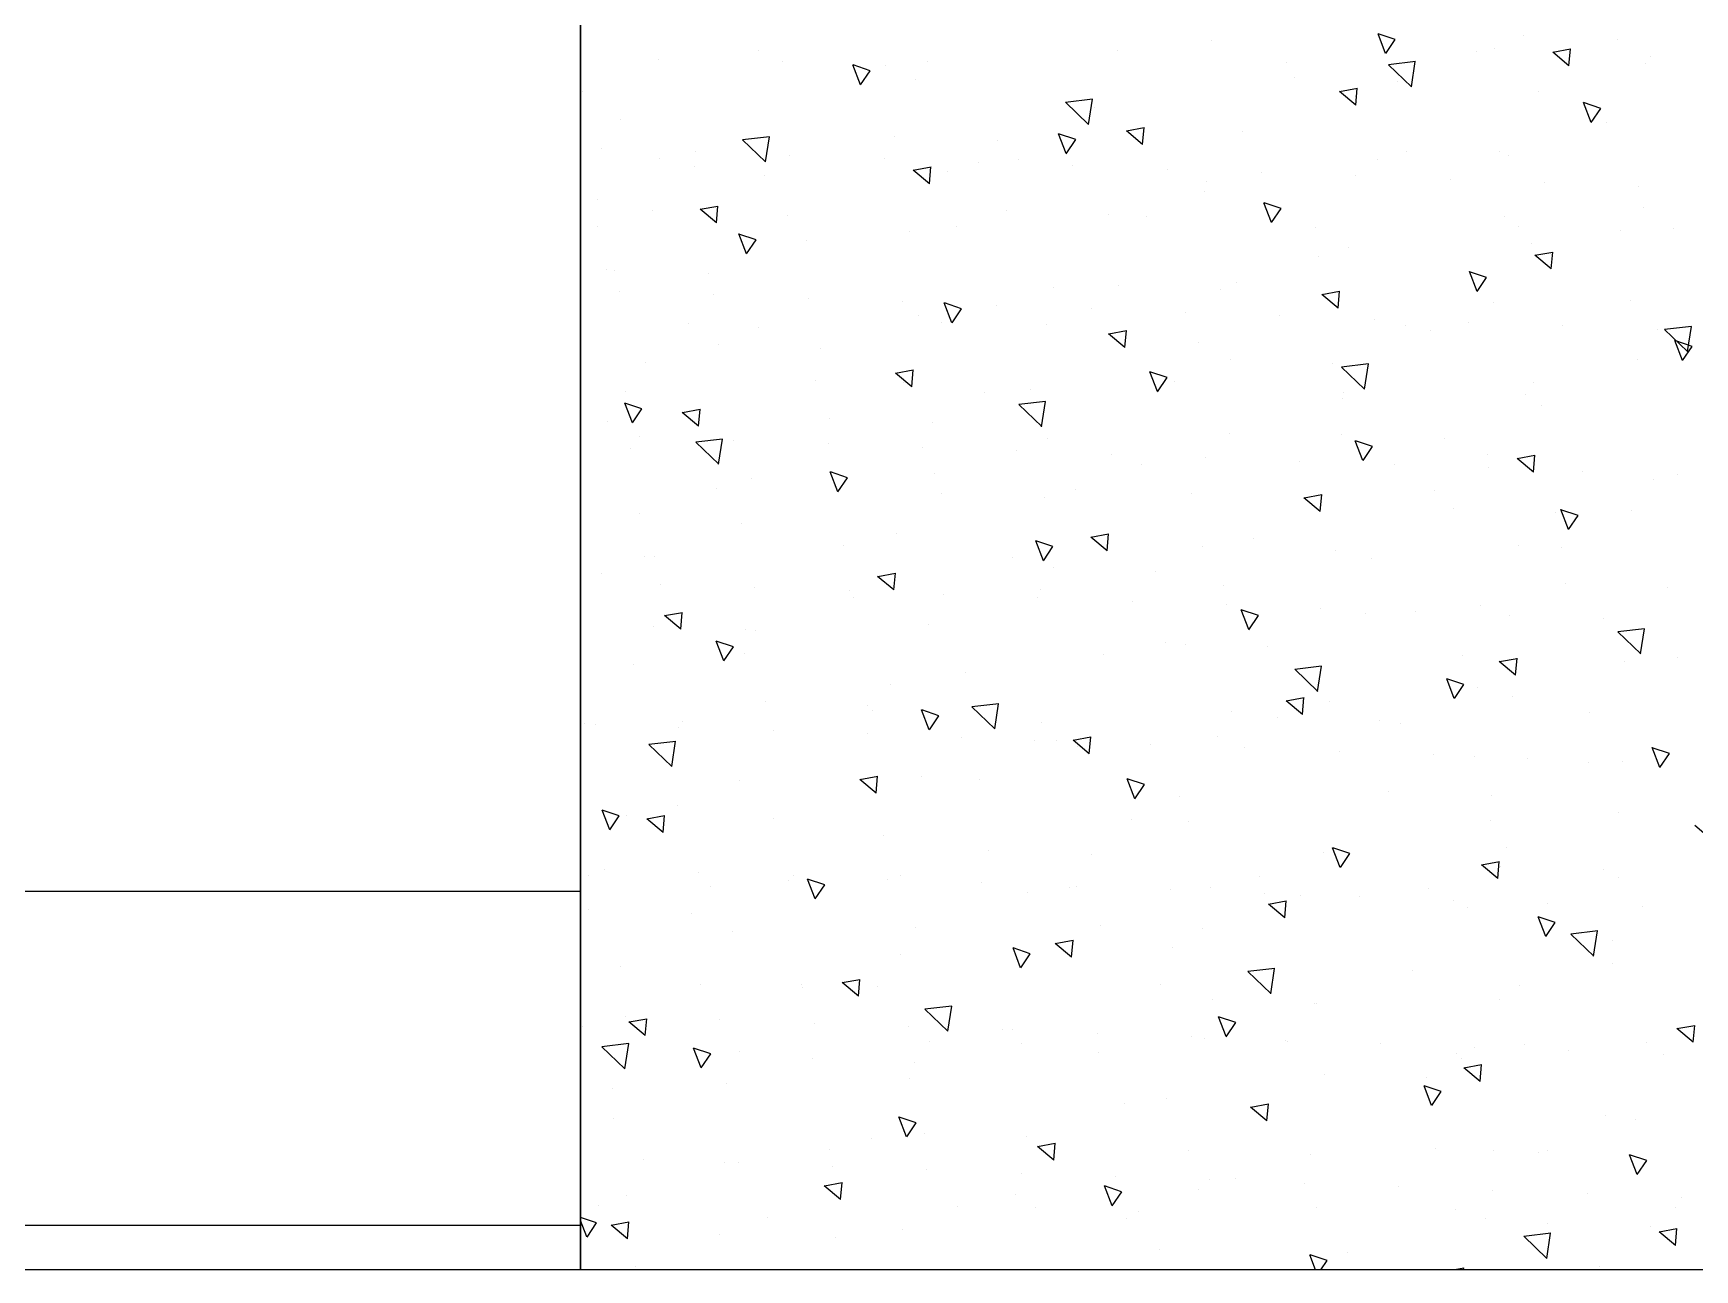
# Model space of a CAD drawing. Header units: metres. Extents: x 530797 to 531186, y 2675944 to 2676144.
# Drawn here: x 531147.135 to 531147.88, y 2676009.18 to 2676009.735 of the extents above; entities that cross this region are included whole.
import ezdxf

# ---------------------------------------------------------------- set-up
doc = ezdxf.new("R2010")
doc.units = ezdxf.units.M
doc.layers.add('IDT', color=7, linetype='Continuous')

# ---------------------------------------------------------------- blocks, each defined once
blk = doc.blocks.new('IDT')
at = {"layer": 'IDT', "color": 8}
for p, q in [((27.26703, 17.48292), (28.76703, 17.48292)), ((28.76703, 17.48292), (28.76703, 16.38292))]:
    blk.add_line(p, q, dxfattribs=at)
at = {"layer": 'IDT', "color": 8, "linetype": 'Continuous'}
for p, q in [((28.31053, 17.48138), (28.31053, 17.48138)), ((28.33406, 17.47782), (28.33231, 17.46653)), ((28.33401, 17.4778), (28.34432, 17.46791)), ((28.37122, 17.48217), (28.37527, 17.48292)), ((28.37133, 17.48292), (28.37125, 17.48202)), ((28.43524, 17.48292), (28.43247, 17.4788)), ((28.43247, 17.4788), (28.44015, 17.47623)), ((28.43762, 17.48292), (28.44019, 17.47621)), ((28.74232, 17.48149), (28.74232, 17.48149)), ((28.75497, 17.48273), (28.75497, 17.48273)), ((28.27639, 17.47199), (28.27572, 17.4644)), ((28.27639, 17.47199), (28.28369, 17.46587)), ((28.42329, 17.47537), (28.42329, 17.47537)), ((28.5074, 17.47391), (28.5074, 17.47391)), ((28.2757, 17.46455), (28.28366, 17.46602)), ((28.28776, 17.46359), (28.28776, 17.46359)), ((28.33225, 17.46653), (28.34431, 17.46794)), ((28.62266, 17.46493), (28.62266, 17.46493)), ((28.65266, 17.46841), (28.65266, 17.46841)), ((28.70461, 17.46698), (28.70461, 17.46698)), ((28.74537, 17.46157), (28.75333, 17.46303)), ((28.74606, 17.46901), (28.7454, 17.46142)), ((28.74606, 17.46901), (28.75336, 17.46289)), ((28.76415, 17.46823), (28.75989, 17.46191)), ((28.7642, 17.4682), (28.76703, 17.46081)), ((28.27655, 17.4552), (28.27655, 17.4552)), ((28.33367, 17.46198), (28.33367, 17.46198)), ((28.3616, 17.46007), (28.3616, 17.46007)), ((28.37508, 17.45611), (28.37508, 17.45611)), ((28.43737, 17.45483), (28.43737, 17.45483)), ((28.51714, 17.45664), (28.51714, 17.45664)), ((28.52242, 17.4597), (28.52242, 17.4597)), ((28.56304, 17.45503), (28.56304, 17.45503)), ((28.68323, 17.45932), (28.68323, 17.45932)), ((28.75989, 17.46191), (28.76703, 17.45951)), ((28.2737, 17.45034), (28.2737, 17.45034)), ((28.31598, 17.4488), (28.31598, 17.4488)), ((28.35825, 17.44726), (28.35825, 17.44726)), ((28.52883, 17.45422), (28.52456, 17.4479)), ((28.52457, 17.4479), (28.53224, 17.44533)), ((28.52887, 17.4542), (28.53229, 17.44531)), ((28.5723, 17.44918), (28.5723, 17.44918)), ((28.59819, 17.45445), (28.59819, 17.45445)), ((28.65053, 17.45139), (28.64987, 17.4438)), ((28.65054, 17.45139), (28.65783, 17.44526)), ((28.74651, 17.44969), (28.74651, 17.44969)), ((28.75901, 17.45408), (28.75901, 17.45408)), ((28.29351, 17.44022), (28.28924, 17.4339)), ((28.29355, 17.44019), (28.29697, 17.4313)), ((28.40053, 17.44571), (28.40053, 17.44571)), ((28.44281, 17.44417), (28.44281, 17.44417)), ((28.47338, 17.44196), (28.47338, 17.44196)), ((28.48509, 17.44262), (28.48509, 17.44262)), ((28.49034, 17.44713), (28.49034, 17.44713)), ((28.52736, 17.44108), (28.52736, 17.44108)), ((28.64984, 17.44394), (28.6578, 17.44541)), ((28.28924, 17.4339), (28.29692, 17.43132)), ((28.555, 17.43376), (28.55434, 17.42617)), ((28.55501, 17.43376), (28.5623, 17.42764)), ((28.56964, 17.43953), (28.56964, 17.43953)), ((28.61192, 17.43799), (28.61192, 17.43799)), ((28.6542, 17.43645), (28.6542, 17.43645)), ((28.69647, 17.4349), (28.69647, 17.4349)), ((28.70275, 17.43501), (28.70275, 17.43501)), ((28.73875, 17.43336), (28.73875, 17.43336)), ((28.33371, 17.42964), (28.33371, 17.42964)), ((28.33785, 17.43018), (28.33785, 17.43018)), ((28.35802, 17.42933), (28.35802, 17.42933)), ((28.38376, 17.42857), (28.38376, 17.42857)), ((28.43998, 17.43138), (28.43998, 17.43138)), ((28.49453, 17.42927), (28.49453, 17.42927)), ((28.55431, 17.42632), (28.56227, 17.42779)), ((28.65535, 17.42889), (28.65535, 17.42889)), ((28.56723, 17.42323), (28.56723, 17.42323)), ((28.61313, 17.42162), (28.61313, 17.42162)), ((28.62092, 17.42332), (28.61666, 17.417)), ((28.62097, 17.4233), (28.62438, 17.4144)), ((28.63685, 17.42391), (28.63685, 17.42391)), ((28.29409, 17.4155), (28.29409, 17.4155)), ((28.30766, 17.41358), (28.30766, 17.41358)), ((28.45878, 17.4087), (28.46674, 17.41017)), ((28.45948, 17.41614), (28.45881, 17.40855)), ((28.45948, 17.41614), (28.46677, 17.41002)), ((28.61666, 17.417), (28.62433, 17.41443)), ((28.75211, 17.41493), (28.75211, 17.41493)), ((28.3856, 17.40931), (28.38134, 17.403)), ((28.38134, 17.403), (28.38901, 17.40042)), ((28.38565, 17.40929), (28.38906, 17.4004)), ((28.50453, 17.40611), (28.50453, 17.40611)), ((28.52347, 17.40855), (28.52347, 17.40855)), ((28.36395, 17.39852), (28.36328, 17.39093)), ((28.36395, 17.39852), (28.37125, 17.3924)), ((28.38794, 17.39677), (28.38794, 17.39677)), ((28.43385, 17.39516), (28.43385, 17.39516)), ((28.61979, 17.39713), (28.61979, 17.39713)), ((28.70175, 17.39918), (28.70175, 17.39918)), ((28.75284, 17.4016), (28.75284, 17.4016)), ((28.36325, 17.39108), (28.37122, 17.39255)), ((28.37222, 17.38832), (28.37222, 17.38832)), ((28.61732, 17.38982), (28.61732, 17.38982)), ((28.66322, 17.38821), (28.66322, 17.38821)), ((28.71301, 17.39242), (28.70875, 17.3861)), ((28.71306, 17.3924), (28.71648, 17.3835)), ((28.74724, 17.39279), (28.74549, 17.3815)), ((28.74719, 17.39277), (28.7575, 17.38288)), ((28.26842, 17.3809), (28.26775, 17.37331)), ((28.26842, 17.3809), (28.27572, 17.37478)), ((28.28183, 17.3862), (28.28183, 17.3862)), ((28.28927, 17.38114), (28.28927, 17.38114)), ((28.32411, 17.38465), (28.32411, 17.38465)), ((28.34418, 17.38209), (28.34418, 17.38209)), ((28.36638, 17.38311), (28.36638, 17.38311)), ((28.37431, 17.38601), (28.37431, 17.38601)), ((28.40866, 17.38156), (28.40866, 17.38156)), ((28.45009, 17.38076), (28.45009, 17.38076)), ((28.53513, 17.38563), (28.53513, 17.38563)), ((28.56943, 17.38138), (28.56943, 17.38138)), ((28.6109, 17.38039), (28.6109, 17.38039)), ((28.69595, 17.38526), (28.69595, 17.38526)), ((28.70875, 17.3861), (28.71643, 17.38353)), ((28.74543, 17.38151), (28.75749, 17.38291)), ((28.26773, 17.37346), (28.27569, 17.37493)), ((28.45094, 17.38002), (28.45094, 17.38002)), ((28.47769, 17.37841), (28.47343, 17.3721)), ((28.47774, 17.37839), (28.48116, 17.3695)), ((28.48748, 17.37934), (28.48748, 17.37934)), ((28.49322, 17.37847), (28.49322, 17.37847)), ((28.53549, 17.37693), (28.53549, 17.37693)), ((28.57356, 17.37514), (28.57356, 17.37514)), ((28.57777, 17.37539), (28.57777, 17.37539)), ((28.6025, 17.37596), (28.60075, 17.36466)), ((28.60245, 17.37593), (28.61276, 17.36604)), ((28.62005, 17.37384), (28.62005, 17.37384)), ((28.73809, 17.37792), (28.73743, 17.37032)), ((28.73809, 17.37792), (28.74539, 17.37179)), ((28.7663, 17.37391), (28.7663, 17.37391)), ((28.47343, 17.3721), (28.48111, 17.36952)), ((28.6007, 17.36467), (28.61276, 17.36607)), ((28.66233, 17.3723), (28.66233, 17.3723)), ((28.7046, 17.37075), (28.7046, 17.37075)), ((28.7374, 17.37047), (28.74536, 17.37194)), ((28.74688, 17.36921), (28.74688, 17.36921)), ((28.35516, 17.36154), (28.35516, 17.36154)), ((28.43712, 17.36358), (28.43712, 17.36358)), ((28.43803, 17.36337), (28.43803, 17.36337)), ((28.45777, 17.35912), (28.45602, 17.34782)), ((28.45772, 17.3591), (28.46803, 17.3492)), ((28.48394, 17.36175), (28.48394, 17.36175)), ((28.64256, 17.36029), (28.6419, 17.3527)), ((28.64257, 17.36029), (28.64986, 17.35417)), ((28.34642, 17.35558), (28.34642, 17.35558)), ((28.50724, 17.3552), (28.50724, 17.3552)), ((28.63399, 17.35612), (28.63399, 17.35612)), ((28.64187, 17.35285), (28.64983, 17.35432)), ((28.66741, 17.35641), (28.66741, 17.35641)), ((28.66806, 17.35483), (28.66806, 17.35483)), ((28.71331, 17.3548), (28.71331, 17.3548)), ((28.3048, 17.34579), (28.3048, 17.34579)), ((28.39427, 17.34868), (28.39427, 17.34868)), ((28.45596, 17.34783), (28.46803, 17.34924)), ((28.56979, 17.34751), (28.56553, 17.3412)), ((28.56984, 17.34749), (28.57325, 17.3386)), ((28.74924, 17.34714), (28.74924, 17.34714)), ((28.31304, 17.34228), (28.31128, 17.33099)), ((28.31299, 17.34226), (28.3233, 17.33237)), ((28.50167, 17.33832), (28.50167, 17.33832)), ((28.54634, 17.33523), (28.5543, 17.3367)), ((28.54703, 17.34267), (28.54637, 17.33508)), ((28.54704, 17.34267), (28.55433, 17.33655)), ((28.56553, 17.3412), (28.5732, 17.33862)), ((28.62365, 17.34173), (28.62365, 17.34173)), ((28.30465, 17.33529), (28.30465, 17.33529)), ((28.31123, 17.331), (28.32329, 17.3324)), ((28.33447, 17.33351), (28.33021, 17.32719)), ((28.33452, 17.33349), (28.33793, 17.32459)), ((28.48812, 17.32996), (28.48812, 17.32996)), ((28.53403, 17.32834), (28.53403, 17.32834)), ((28.61693, 17.32934), (28.61693, 17.32934)), ((28.69888, 17.33139), (28.69888, 17.33139)), ((28.33021, 17.32719), (28.33788, 17.32462)), ((28.45151, 17.32505), (28.45084, 17.31746)), ((28.45151, 17.32505), (28.45881, 17.31893)), ((28.7175, 17.32301), (28.7175, 17.32301)), ((28.7634, 17.32139), (28.7634, 17.32139)), ((28.29135, 17.32023), (28.29135, 17.32023)), ((28.33363, 17.31869), (28.33363, 17.31869)), ((28.36935, 17.32052), (28.36935, 17.32052)), ((28.37591, 17.31714), (28.37591, 17.31714)), ((28.41818, 17.3156), (28.41818, 17.3156)), ((28.44436, 17.31527), (28.44436, 17.31527)), ((28.45081, 17.31761), (28.45877, 17.31908)), ((28.46046, 17.31406), (28.46046, 17.31406)), ((28.56657, 17.31359), (28.56657, 17.31359)), ((28.66188, 17.31661), (28.65762, 17.31029)), ((28.66193, 17.31659), (28.66534, 17.3077)), ((28.30198, 17.30707), (28.30198, 17.30707)), ((28.35598, 17.30743), (28.35531, 17.29984)), ((28.35598, 17.30743), (28.36328, 17.30131)), ((28.38702, 17.31194), (28.38702, 17.31194)), ((28.4628, 17.3067), (28.4628, 17.3067)), ((28.48461, 17.31154), (28.48461, 17.31154)), ((28.50274, 17.31251), (28.50274, 17.31251)), ((28.54502, 17.31097), (28.54502, 17.31097)), ((28.54784, 17.31157), (28.54784, 17.31157)), ((28.58729, 17.30942), (28.58729, 17.30942)), ((28.62362, 17.30632), (28.62362, 17.30632)), ((28.62957, 17.30788), (28.62957, 17.30788)), ((28.65762, 17.31029), (28.66529, 17.30772)), ((28.67185, 17.30633), (28.67185, 17.30633)), ((28.67374, 17.30832), (28.67374, 17.30832)), ((28.70866, 17.31119), (28.70866, 17.31119)), ((28.76344, 17.30612), (28.76344, 17.30612)), ((28.30884, 17.3035), (28.30884, 17.3035)), ((28.35474, 17.30188), (28.35474, 17.30188)), ((28.35529, 17.29999), (28.36325, 17.30146)), ((28.42656, 17.30261), (28.4223, 17.29629)), ((28.42661, 17.30258), (28.43002, 17.29369)), ((28.71413, 17.30479), (28.71413, 17.30479)), ((28.7564, 17.30325), (28.7564, 17.30325)), ((28.35229, 17.29374), (28.35229, 17.29374)), ((28.4223, 17.29629), (28.42997, 17.29371)), ((28.43425, 17.29579), (28.43425, 17.29579)), ((28.53821, 17.29655), (28.53821, 17.29655)), ((28.58412, 17.29493), (28.58412, 17.29493)), ((28.26045, 17.28981), (28.26775, 17.28368)), ((28.63112, 17.28832), (28.63112, 17.28832)), ((28.73012, 17.28682), (28.72946, 17.27923)), ((28.73012, 17.28682), (28.73742, 17.2807)), ((28.75398, 17.28571), (28.74971, 17.27939)), ((28.75402, 17.28569), (28.75744, 17.2768)), ((28.30193, 17.27799), (28.30193, 17.27799)), ((28.35914, 17.28151), (28.35914, 17.28151)), ((28.49446, 17.28186), (28.49446, 17.28186)), ((28.51996, 17.28114), (28.51996, 17.28114)), ((28.68078, 17.28076), (28.68078, 17.28076)), ((28.72943, 17.27938), (28.73739, 17.28085)), ((28.74638, 17.27934), (28.74638, 17.27934)), ((28.74971, 17.27939), (28.75739, 17.27682)), ((28.35893, 17.27009), (28.35893, 17.27009)), ((28.40483, 17.26847), (28.40483, 17.26847)), ((28.49881, 17.27052), (28.49881, 17.27052)), ((28.51865, 17.27171), (28.51439, 17.26539)), ((28.5187, 17.27168), (28.52212, 17.26279)), ((28.63459, 17.2692), (28.63393, 17.26161)), ((28.6346, 17.2692), (28.64189, 17.26308)), ((28.72383, 17.27491), (28.72383, 17.27491)), ((28.51439, 17.26539), (28.52207, 17.26281)), ((28.5883, 17.26314), (28.5883, 17.26314)), ((28.61406, 17.26154), (28.61406, 17.26154)), ((28.6339, 17.26176), (28.64186, 17.26323)), ((28.63421, 17.26152), (28.63421, 17.26152)), ((28.69602, 17.26359), (28.69602, 17.26359)), ((28.28333, 17.2577), (28.27907, 17.25138)), ((28.28338, 17.25768), (28.2868, 17.24879)), ((28.30029, 17.25503), (28.30029, 17.25503)), ((28.31517, 17.2554), (28.31517, 17.2554)), ((28.72622, 17.25725), (28.72447, 17.24596)), ((28.72617, 17.25723), (28.73648, 17.24734)), ((28.27907, 17.25138), (28.28675, 17.24881)), ((28.34257, 17.25348), (28.34257, 17.25348)), ((28.36649, 17.25273), (28.36649, 17.25273)), ((28.38485, 17.25194), (28.38485, 17.25194)), ((28.42713, 17.25039), (28.42713, 17.25039)), ((28.4694, 17.24885), (28.4694, 17.24885)), ((28.51168, 17.24731), (28.51168, 17.24731)), ((28.53906, 17.25158), (28.5384, 17.24399)), ((28.53907, 17.25158), (28.54636, 17.24546)), ((28.54455, 17.24845), (28.54455, 17.24845)), ((28.72441, 17.24597), (28.73647, 17.24737)), ((28.48175, 17.24375), (28.48175, 17.24375)), ((28.53837, 17.24414), (28.54633, 17.24561)), ((28.55396, 17.24576), (28.55396, 17.24576)), ((28.5637, 17.24579), (28.5637, 17.24579)), ((28.58148, 17.24042), (28.57973, 17.22912)), ((28.58143, 17.24039), (28.59174, 17.2305)), ((28.59624, 17.24422), (28.59624, 17.24422)), ((28.61075, 17.2408), (28.60649, 17.23449)), ((28.6108, 17.24078), (28.61421, 17.23189)), ((28.63851, 17.24267), (28.63851, 17.24267)), ((28.68079, 17.24113), (28.68079, 17.24113)), ((28.72307, 17.23958), (28.72307, 17.23958)), ((28.31469, 17.23301), (28.31469, 17.23301)), ((28.39974, 17.23788), (28.39974, 17.23788)), ((28.40902, 17.23668), (28.40902, 17.23668)), ((28.44354, 17.23396), (28.44287, 17.22637)), ((28.44354, 17.23396), (28.45084, 17.22784)), ((28.45492, 17.23506), (28.45492, 17.23506)), ((28.47551, 17.23263), (28.47551, 17.23263)), ((28.56055, 17.2375), (28.56055, 17.2375)), ((28.60649, 17.23449), (28.61416, 17.23191)), ((28.63633, 17.23226), (28.63633, 17.23226)), ((28.72137, 17.23713), (28.72137, 17.23713)), ((28.76057, 17.23832), (28.76057, 17.23832)), ((28.76535, 17.23804), (28.76535, 17.23804)), ((28.34943, 17.22595), (28.34943, 17.22595)), ((28.37543, 17.2268), (28.37117, 17.22048)), ((28.37548, 17.22678), (28.37889, 17.21788)), ((28.43139, 17.22799), (28.43139, 17.22799)), ((28.44284, 17.22652), (28.4508, 17.22799)), ((28.57968, 17.22913), (28.59174, 17.23053)), ((28.63839, 17.22973), (28.63839, 17.22973)), ((28.6843, 17.22811), (28.6843, 17.22811)), ((28.34801, 17.21634), (28.34734, 17.20875)), ((28.34801, 17.21634), (28.35531, 17.21021)), ((28.36526, 17.22199), (28.36526, 17.22199)), ((28.37117, 17.22048), (28.37884, 17.21791)), ((28.43675, 17.22358), (28.435, 17.21229)), ((28.4367, 17.22356), (28.44701, 17.21366)), ((28.62826, 17.22053), (28.62826, 17.22053)), ((28.29907, 17.2102), (28.29907, 17.2102)), ((28.34732, 17.2089), (28.35528, 17.21036)), ((28.43494, 17.21229), (28.447, 17.2137)), ((28.59464, 17.21504), (28.59464, 17.21504)), ((28.70284, 17.2099), (28.69858, 17.20359)), ((28.70289, 17.20988), (28.70631, 17.20099)), ((28.74352, 17.21155), (28.74352, 17.21155)), ((28.27564, 17.2086), (28.27564, 17.2086)), ((28.29201, 17.20674), (28.29026, 17.19545)), ((28.29196, 17.20672), (28.30227, 17.19683)), ((28.37185, 17.20745), (28.37185, 17.20745)), ((28.45911, 17.20327), (28.45911, 17.20327)), ((28.49594, 17.20273), (28.49594, 17.20273)), ((28.50501, 17.20165), (28.50501, 17.20165)), ((28.53267, 17.20707), (28.53267, 17.20707)), ((28.69349, 17.2067), (28.69349, 17.2067)), ((28.69858, 17.20359), (28.70626, 17.20101)), ((28.29021, 17.19546), (28.30227, 17.19686)), ((28.46752, 17.1959), (28.46326, 17.18958)), ((28.46757, 17.19588), (28.47098, 17.18698)), ((28.68848, 17.19632), (28.68848, 17.19632)), ((28.69315, 17.19579), (28.69315, 17.19579)), ((28.72215, 17.19573), (28.72149, 17.18814)), ((28.72216, 17.19573), (28.72945, 17.18961)), ((28.73439, 17.1947), (28.73439, 17.1947)), ((28.30842, 17.19088), (28.30842, 17.19088)), ((28.3507, 17.18933), (28.3507, 17.18933)), ((28.39298, 17.18779), (28.39298, 17.18779)), ((28.41535, 17.18858), (28.41535, 17.18858)), ((28.46326, 17.18958), (28.47094, 17.18701)), ((28.6112, 17.19375), (28.6112, 17.19375)), ((28.72146, 17.18829), (28.72942, 17.18976)), ((28.36363, 17.18493), (28.36363, 17.18493)), ((28.43526, 17.18625), (28.43526, 17.18625)), ((28.47753, 17.1847), (28.47753, 17.1847)), ((28.51981, 17.18316), (28.51981, 17.18316)), ((28.56209, 17.18161), (28.56209, 17.18161)), ((28.60437, 17.18007), (28.60437, 17.18007)), ((28.64473, 17.18163), (28.64473, 17.18163)), ((28.27983, 17.17681), (28.27983, 17.17681)), ((28.32573, 17.17519), (28.32573, 17.17519)), ((28.47888, 17.17595), (28.47888, 17.17595)), ((28.56084, 17.178), (28.56084, 17.178)), ((28.62593, 17.17067), (28.63389, 17.17214)), ((28.62662, 17.17811), (28.62596, 17.17052)), ((28.62663, 17.17811), (28.63392, 17.17199)), ((28.64664, 17.17852), (28.64664, 17.17852)), ((28.68892, 17.17698), (28.68892, 17.17698)), ((28.7312, 17.17544), (28.7312, 17.17544)), ((28.5092, 17.16986), (28.5092, 17.16986)), ((28.5551, 17.16824), (28.5551, 17.16824)), ((28.55962, 17.165), (28.55535, 17.15868)), ((28.55967, 17.16497), (28.56308, 17.15608)), ((28.75771, 17.17053), (28.75771, 17.17053)), ((28.32741, 17.15894), (28.32741, 17.15894)), ((28.34657, 17.15815), (28.34657, 17.15815)), ((28.41245, 17.16381), (28.41245, 17.16381)), ((28.42852, 17.1602), (28.42852, 17.1602)), ((28.48823, 17.15857), (28.48823, 17.15857)), ((28.53109, 17.16049), (28.53043, 17.1529)), ((28.5311, 17.16049), (28.53839, 17.15436)), ((28.55536, 17.15868), (28.56303, 17.1561)), ((28.57327, 17.16344), (28.57327, 17.16344)), ((28.64904, 17.1582), (28.64904, 17.1582)), ((28.73409, 17.16306), (28.73409, 17.16306)), ((28.73857, 17.16291), (28.73857, 17.16291)), ((28.3243, 17.15099), (28.32003, 17.14467)), ((28.32434, 17.15097), (28.32776, 17.14208)), ((28.46544, 17.15517), (28.46544, 17.15517)), ((28.5304, 17.15305), (28.53836, 17.15451)), ((28.62539, 17.15273), (28.62539, 17.15273)), ((28.29621, 17.1424), (28.29621, 17.1424)), ((28.32003, 17.14467), (28.32771, 17.1421)), ((28.32992, 17.1434), (28.32992, 17.1434)), ((28.43557, 17.14287), (28.4349, 17.13527)), ((28.43557, 17.14287), (28.44287, 17.13674)), ((28.69482, 17.14822), (28.69482, 17.14822)), ((28.74065, 17.14375), (28.74065, 17.14375)), ((28.37582, 17.14178), (28.37582, 17.14178)), ((28.43487, 17.13542), (28.44284, 17.13689)), ((28.49308, 17.13493), (28.49308, 17.13493)), ((28.55929, 17.13645), (28.55929, 17.13645)), ((28.6052, 17.13483), (28.6052, 17.13483)), ((28.28616, 17.12871), (28.28616, 17.12871)), ((28.38456, 17.13338), (28.38456, 17.13338)), ((28.54538, 17.13301), (28.54538, 17.13301)), ((28.65171, 17.1341), (28.64745, 17.12778)), ((28.64745, 17.12778), (28.65512, 17.1252)), ((28.65176, 17.13407), (28.65517, 17.12518)), ((28.69029, 17.128), (28.69029, 17.128)), ((28.7062, 17.13263), (28.7062, 17.13263)), ((28.27567, 17.12646), (28.27567, 17.12646)), ((28.31795, 17.12492), (28.31795, 17.12492)), ((28.34004, 17.12524), (28.33937, 17.11765)), ((28.34004, 17.12524), (28.34734, 17.11912)), ((28.36022, 17.12337), (28.36022, 17.12337)), ((28.4025, 17.12183), (28.4025, 17.12183)), ((28.41639, 17.12009), (28.41213, 17.11377)), ((28.41644, 17.12007), (28.41985, 17.11118)), ((28.44478, 17.12028), (28.44478, 17.12028)), ((28.51553, 17.12176), (28.51553, 17.12176)), ((28.60833, 17.12595), (28.60833, 17.12595)), ((28.7052, 17.12172), (28.70344, 17.11042)), ((28.70515, 17.12169), (28.71546, 17.1118)), ((28.33935, 17.1178), (28.34731, 17.11927)), ((28.36076, 17.11713), (28.36076, 17.11713)), ((28.41213, 17.11377), (28.4198, 17.1112)), ((28.48706, 17.11874), (28.48706, 17.11874)), ((28.52933, 17.11719), (28.52933, 17.11719)), ((28.57161, 17.11565), (28.57161, 17.11565)), ((28.61389, 17.11411), (28.61389, 17.11411)), ((28.65617, 17.11256), (28.65617, 17.11256)), ((28.74491, 17.11481), (28.74491, 17.11481)), ((28.38001, 17.10999), (28.38001, 17.10999)), ((28.42591, 17.10837), (28.42591, 17.10837)), ((28.47602, 17.10815), (28.47602, 17.10815)), ((28.55797, 17.1102), (28.55797, 17.1102)), ((28.56046, 17.10488), (28.55871, 17.09358)), ((28.56041, 17.10485), (28.57072, 17.09496)), ((28.69844, 17.11102), (28.69844, 17.11102)), ((28.70339, 17.11043), (28.71545, 17.11183)), ((28.71418, 17.10464), (28.71352, 17.09705)), ((28.71419, 17.10464), (28.72148, 17.09852)), ((28.74072, 17.10947), (28.74072, 17.10947)), ((28.60938, 17.10304), (28.60938, 17.10304)), ((28.65529, 17.10142), (28.65529, 17.10142)), ((28.71349, 17.0972), (28.72145, 17.09867)), ((28.7438, 17.10319), (28.73954, 17.09688)), ((28.74385, 17.10317), (28.74727, 17.09428)), ((28.75485, 17.10273), (28.75485, 17.10273)), ((28.33625, 17.0953), (28.33625, 17.0953)), ((28.3437, 17.09036), (28.3437, 17.09036)), ((28.42516, 17.08975), (28.42516, 17.08975)), ((28.42566, 17.0924), (28.42566, 17.0924)), ((28.55866, 17.09359), (28.57072, 17.09499)), ((28.73954, 17.09688), (28.74722, 17.0943)), ((28.34012, 17.08488), (28.34012, 17.08488)), ((28.41573, 17.08804), (28.41398, 17.07675)), ((28.41568, 17.08802), (28.42599, 17.07813)), ((28.50094, 17.08451), (28.50094, 17.08451)), ((28.50848, 17.08919), (28.50422, 17.08287)), ((28.50422, 17.08287), (28.5119, 17.0803)), ((28.50853, 17.08917), (28.51195, 17.08028)), ((28.56562, 17.08835), (28.56562, 17.08835)), ((28.58598, 17.08937), (28.58598, 17.08937)), ((28.61865, 17.08702), (28.61799, 17.07943)), ((28.61866, 17.08702), (28.62595, 17.08089)), ((28.62253, 17.08493), (28.62253, 17.08493)), ((28.66176, 17.08413), (28.66176, 17.08413)), ((28.7468, 17.089), (28.7468, 17.089)), ((28.27316, 17.07518), (28.2689, 17.06887)), ((28.27321, 17.07516), (28.27663, 17.06627)), ((28.41392, 17.07675), (28.42598, 17.07816)), ((28.4301, 17.07658), (28.4301, 17.07658)), ((28.476, 17.07496), (28.476, 17.07496)), ((28.61796, 17.07958), (28.62592, 17.08104)), ((28.73779, 17.07595), (28.73779, 17.07595)), ((28.2689, 17.06887), (28.27658, 17.06629)), ((28.27099, 17.0712), (28.26924, 17.05991)), ((28.27094, 17.07118), (28.28125, 17.06129)), ((28.29334, 17.07461), (28.29334, 17.07461)), ((28.52313, 17.0694), (28.52246, 17.0618)), ((28.52313, 17.0694), (28.53043, 17.06327)), ((28.65947, 17.06963), (28.65947, 17.06963)), ((28.70538, 17.06801), (28.70538, 17.06801)), ((28.26919, 17.05992), (28.28125, 17.06132)), ((28.28461, 17.06125), (28.28461, 17.06125)), ((28.38634, 17.06189), (28.38634, 17.06189)), ((28.49021, 17.06714), (28.49021, 17.06714)), ((28.52243, 17.06195), (28.53039, 17.06342)), ((28.68743, 17.0602), (28.68743, 17.0602)), ((28.32689, 17.05971), (28.32689, 17.05971)), ((28.36917, 17.05817), (28.36917, 17.05817)), ((28.39728, 17.05932), (28.39728, 17.05932)), ((28.41144, 17.05662), (28.41144, 17.05662)), ((28.45372, 17.05508), (28.45372, 17.05508)), ((28.496, 17.05353), (28.496, 17.05353)), ((28.5581, 17.05894), (28.5581, 17.05894)), ((28.60058, 17.05829), (28.59632, 17.05197)), ((28.60063, 17.05827), (28.60404, 17.04937)), ((28.60547, 17.05816), (28.60547, 17.05816)), ((28.61571, 17.05494), (28.61571, 17.05494)), ((28.71892, 17.05857), (28.71892, 17.05857)), ((28.29672, 17.0485), (28.29672, 17.0485)), ((28.3579, 17.04934), (28.3579, 17.04934)), ((28.4269, 17.04433), (28.43487, 17.0458)), ((28.4276, 17.05177), (28.42693, 17.04418)), ((28.4276, 17.05177), (28.4349, 17.04565)), ((28.53828, 17.05199), (28.53828, 17.05199)), ((28.58055, 17.05044), (28.58055, 17.05044)), ((28.59632, 17.05197), (28.60399, 17.0494)), ((28.62283, 17.0489), (28.62283, 17.0489)), ((28.66511, 17.04736), (28.66511, 17.04736)), ((28.70739, 17.04581), (28.70739, 17.04581)), ((28.36526, 17.04428), (28.361, 17.03797)), ((28.361, 17.03797), (28.36867, 17.03539)), ((28.36531, 17.04426), (28.36872, 17.03537)), ((28.47315, 17.04036), (28.47315, 17.04036)), ((28.48019, 17.04317), (28.48019, 17.04317)), ((28.52609, 17.04155), (28.52609, 17.04155)), ((28.55511, 17.04241), (28.55511, 17.04241)), ((28.74966, 17.04427), (28.74966, 17.04427)), ((28.33207, 17.03415), (28.3314, 17.02656)), ((28.33207, 17.03415), (28.33937, 17.02803)), ((28.70956, 17.03622), (28.70956, 17.03622)), ((28.75198, 17.03494), (28.75198, 17.03494)), ((28.75547, 17.0346), (28.75547, 17.0346)), ((28.33138, 17.02671), (28.33934, 17.02818)), ((28.42279, 17.02461), (28.42279, 17.02461)), ((28.43643, 17.02848), (28.43643, 17.02848)), ((28.69267, 17.02739), (28.68841, 17.02107)), ((28.69272, 17.02737), (28.69613, 17.01847)), ((28.27706, 17.01606), (28.27706, 17.01606)), ((28.3009, 17.01671), (28.3009, 17.01671)), ((28.34084, 17.02256), (28.34084, 17.02256)), ((28.43788, 17.01568), (28.43788, 17.01568)), ((28.59869, 17.01531), (28.59869, 17.01531)), ((28.61966, 17.01714), (28.61966, 17.01714)), ((28.6658, 17.02153), (28.6658, 17.02153)), ((28.68841, 17.02107), (28.69609, 17.0185)), ((28.34681, 17.01509), (28.34681, 17.01509)), ((28.35283, 17.01082), (28.35283, 17.01082)), ((28.45735, 17.01338), (28.45309, 17.00707)), ((28.4574, 17.01336), (28.46081, 17.00447)), ((28.51365, 17.01044), (28.51365, 17.01044)), ((28.53028, 17.00976), (28.53028, 17.00976)), ((28.57618, 17.00814), (28.57618, 17.00814)), ((28.67447, 17.01007), (28.67447, 17.01007)), ((28.70621, 17.01355), (28.70555, 17.00596)), ((28.70622, 17.01355), (28.71351, 17.00742)), ((28.73492, 17.00816), (28.73492, 17.00816)), ((28.75951, 17.01494), (28.75951, 17.01494)), ((28.29048, 17.00681), (28.29048, 17.00681)), ((28.45309, 17.00707), (28.46076, 17.00449)), ((28.70552, 17.0061), (28.71348, 17.00757)), ((28.75965, 17.00281), (28.75965, 17.00281)), ((28.29274, 16.99711), (28.29274, 16.99711)), ((28.33502, 16.99556), (28.33502, 16.99556)), ((28.3773, 16.99402), (28.3773, 16.99402)), ((28.48652, 16.99507), (28.48652, 16.99507)), ((28.48735, 16.99934), (28.48735, 16.99934)), ((28.61068, 16.99592), (28.61002, 16.98833)), ((28.61069, 16.99592), (28.61798, 16.9898)), ((28.41957, 16.99247), (28.41957, 16.99247)), ((28.46185, 16.99093), (28.46185, 16.99093)), ((28.50413, 16.98938), (28.50413, 16.98938)), ((28.54641, 16.98784), (28.54641, 16.98784)), ((28.58868, 16.9863), (28.58868, 16.9863)), ((28.60261, 16.99036), (28.60261, 16.99036)), ((28.60999, 16.98848), (28.61795, 16.98995)), ((28.68418, 16.98618), (28.68242, 16.97488)), ((28.68413, 16.98615), (28.69443, 16.97626)), ((28.68456, 16.99241), (28.68456, 16.99241)), ((28.71589, 16.98812), (28.71589, 16.98812)), ((28.35099, 16.9833), (28.35099, 16.9833)), ((28.35503, 16.98154), (28.35503, 16.98154)), ((28.3969, 16.98168), (28.3969, 16.98168)), ((28.40999, 16.98525), (28.40999, 16.98525)), ((28.51516, 16.9783), (28.51449, 16.97071)), ((28.51516, 16.9783), (28.52246, 16.97218)), ((28.54944, 16.98248), (28.54518, 16.97616)), ((28.54949, 16.98246), (28.55291, 16.97357)), ((28.57081, 16.98488), (28.57081, 16.98488)), ((28.63096, 16.98475), (28.63096, 16.98475)), ((28.67324, 16.98321), (28.67324, 16.98321)), ((28.71552, 16.98166), (28.71552, 16.98166)), ((28.73163, 16.9845), (28.73163, 16.9845)), ((28.75779, 16.98012), (28.75779, 16.98012)), ((28.47029, 16.97256), (28.47029, 16.97256)), ((28.51446, 16.97086), (28.52242, 16.97233)), ((28.54518, 16.97616), (28.55286, 16.97359)), ((28.55225, 16.97461), (28.55225, 16.97461)), ((28.58037, 16.97635), (28.58037, 16.97635)), ((28.62627, 16.97473), (28.62627, 16.97473)), ((28.68237, 16.97489), (28.69443, 16.97629)), ((28.30724, 16.96861), (28.30724, 16.96861)), ((28.31412, 16.96848), (28.30986, 16.96216)), ((28.31417, 16.96845), (28.31759, 16.95956)), ((28.53944, 16.96934), (28.53769, 16.95804)), ((28.53939, 16.96932), (28.5497, 16.95942)), ((28.74912, 16.96714), (28.74912, 16.96714)), ((28.30986, 16.96216), (28.31754, 16.95958)), ((28.41963, 16.96068), (28.41896, 16.95309)), ((28.41963, 16.96068), (28.42693, 16.95456)), ((28.41993, 16.95681), (28.41993, 16.95681)), ((28.53661, 16.96166), (28.53661, 16.96166)), ((28.53764, 16.95805), (28.5497, 16.95946)), ((28.33797, 16.95477), (28.33797, 16.95477)), ((28.39471, 16.9525), (28.39296, 16.94121)), ((28.39466, 16.95248), (28.40497, 16.94259)), ((28.40108, 16.94989), (28.40108, 16.94989)), ((28.41894, 16.95324), (28.4269, 16.95471)), ((28.44699, 16.94827), (28.44699, 16.94827)), ((28.6168, 16.94934), (28.6168, 16.94934)), ((28.64154, 16.95158), (28.63728, 16.94526)), ((28.64159, 16.95156), (28.645, 16.94267)), ((28.76598, 16.95471), (28.76598, 16.95471)), ((28.28977, 16.94199), (28.28977, 16.94199)), ((28.3241, 16.94306), (28.32343, 16.93547)), ((28.3241, 16.94306), (28.3314, 16.93694)), ((28.3929, 16.94121), (28.40496, 16.94262)), ((28.45059, 16.94162), (28.45059, 16.94162)), ((28.61141, 16.94125), (28.61141, 16.94125)), ((28.63046, 16.94294), (28.63046, 16.94294)), ((28.63728, 16.94526), (28.64495, 16.94269)), ((28.67636, 16.94132), (28.67636, 16.94132)), ((28.28761, 16.93902), (28.28761, 16.93902)), ((28.32341, 16.93562), (28.33137, 16.93709)), ((28.35733, 16.9352), (28.35733, 16.9352)), ((28.36555, 16.93675), (28.36555, 16.93675)), ((28.40622, 16.93758), (28.40196, 16.93126)), ((28.40627, 16.93755), (28.40968, 16.92866)), ((28.52637, 16.93638), (28.52637, 16.93638)), ((28.68718, 16.936), (28.68718, 16.936)), ((28.73206, 16.94036), (28.73206, 16.94036)), ((28.30226, 16.93114), (28.30226, 16.93114)), ((28.34454, 16.9296), (28.34454, 16.9296)), ((28.40196, 16.93126), (28.40963, 16.92868)), ((28.48448, 16.93155), (28.48448, 16.93155))]:
    blk.add_line(p, q, dxfattribs=at)
at = {"layer": 'IDT', "color": 7}
for p, q in [((29.47218, 17.46287), (28.76703, 17.46287)), ((28.76703, 17.46287), (28.76703, 17.31329)), ((28.76703, 17.31329), (29.47218, 17.31329))]:
    blk.add_line(p, q, dxfattribs=at)
at = {"layer": 'IDT', "color": 8}
blk.add_lwpolyline([(31.56703, 17.48292), (31.56703, 16.38292), (28.76703, 16.38292), (28.76703, 17.48292)], close=True, dxfattribs=at)

msp = doc.modelspace()

# ---------------------------------------------------------------- block references
at = {"layer": 'IDT', "color": 8, "rotation": 180}
msp.add_blockref('IDT', (531176.14728, 2676026.66297), dxfattribs=at)

doc.saveas('drawing.dxf')
